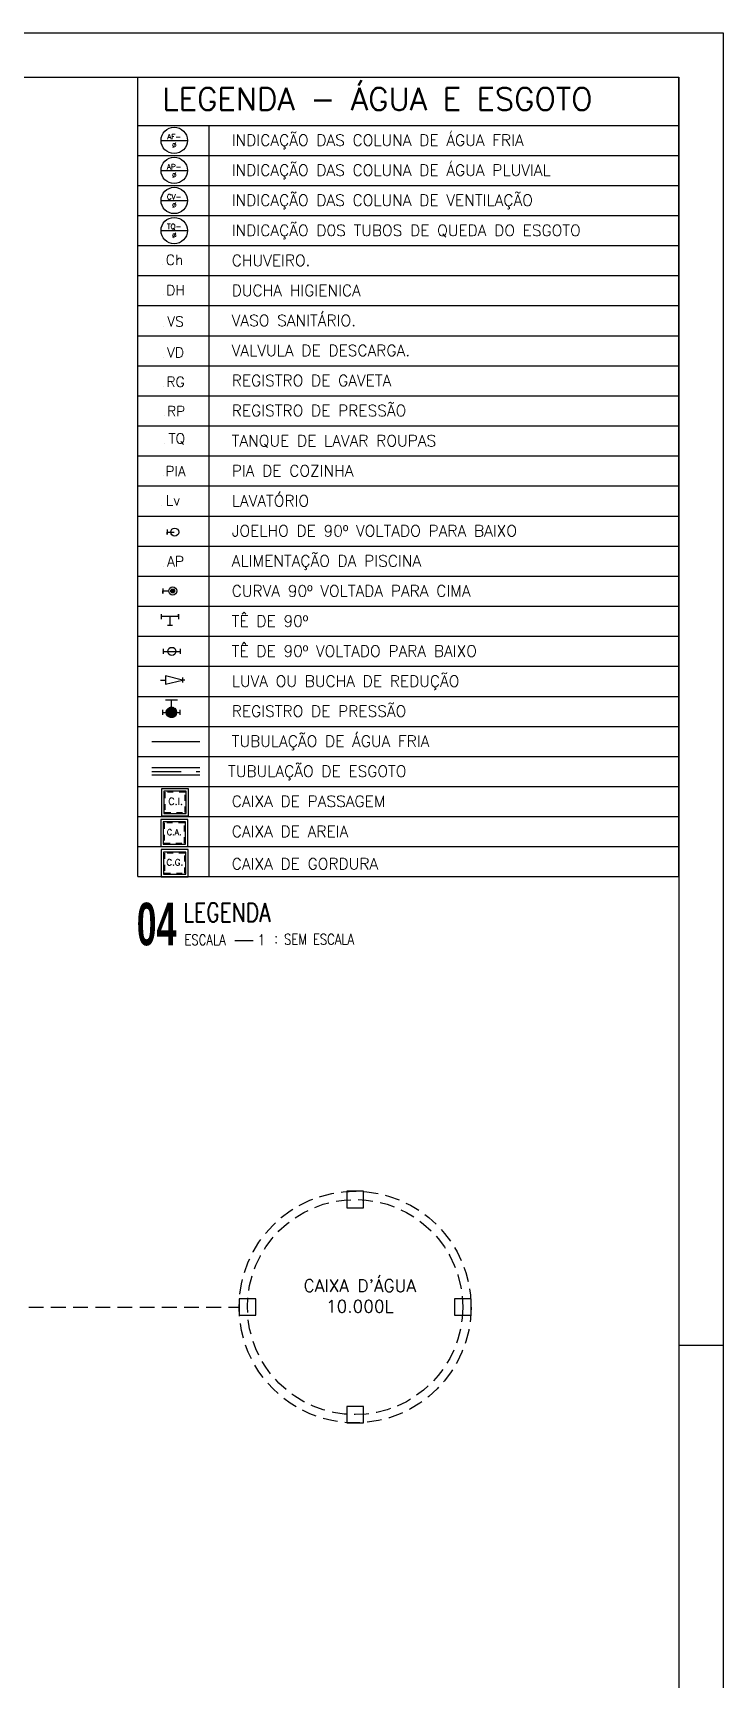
# Model space of a CAD drawing. Header units: millimetres. Extents: x 1111 to 1959, y -391 to -319.
# Drawn here: x 1727.94 to 1739.6, y -374.33 to -346.49 of the extents above; entities that cross this region are included whole.
import ezdxf
from ezdxf.enums import TextEntityAlignment as Align

# ---------------------------------------------------------------- set-up
doc = ezdxf.new("R2010")
doc.units = ezdxf.units.MM
doc.linetypes.add('HIDDEN', pattern=[0.375, 0.25, -0.125])
doc.linetypes.add('HIDDENX2', pattern=[0.75, 0.5, -0.25])
for name, color, linetype in [('ARQ-ESTRUTURA', 6, 'Continuous'), ('ARQ-PROJ-01', 1, 'HIDDEN'), ('ARQ-TEXTO3', 3, 'Continuous'), ('CERCAD-1', 1, 'Continuous'), ('CERCAD-2', 7, 'Continuous'), ('Eixo', 4, 'HIDDENX2'), ('HIDROGRAFIA', 4, 'Continuous'), ("PRANCHA - PROJETU'S", 7, 'Continuous'), ('TUBOS_AG_FRIA', 2, 'Continuous'), ('TUBULAÇÃO_ESGOTO', 5, 'Continuous'), ('TUBULAÇÃO_HIDRÁULICA', 5, 'Continuous'), ('TXT_0', 7, 'Continuous'), ('TXT_1', 2, 'Continuous'), ('TXT_2', 2, 'Continuous')]:
    doc.layers.add(name, color=color, linetype=linetype)
doc.styles.add('ADITIVOCAD', font='ROMANS.shx')
doc.styles.add('R80', font='simplex.shx', dxfattribs={"height": 12})
doc.styles.add('REG140', font='romans.shx', dxfattribs={"width": 0.8, "height": 0.35})
doc.styles.add('REG80', font='romans.shx', dxfattribs={"width": 0.8, "height": 0.2})
doc.styles.add('ROMANS', font='romans')
doc.styles.add('SANSSERIF2', font='sanssb__.ttf', dxfattribs={"width": 0.8})

# ---------------------------------------------------------------- blocks, each defined once
blk = doc.blocks.new('CRBODADOSÇ')
at = {"layer": "PRANCHA - PROJETU'S", "color": 3}
blk.add_line((164.825, 196.917), (165.288, 196.917), dxfattribs=at)
at = {"layer": "PRANCHA - PROJETU'S", "color": 3, "style": 'REG80', "width": 0.8}
for s, p in [('ESCALA', (163.548, 196.799)), ('1', (165.407, 196.799)), (':', (165.829, 196.842))]:
    blk.add_text(s, height=0.27, dxfattribs=at).set_placement(p)
at = {"layer": "PRANCHA - PROJETU'S", "color": 2, "style": 'REG140', "width": 0.8}
for tag, p in [('PROJETO', (163.521, 198.067)), ('DESENHO', (163.516, 197.395))]:
    blk.add_attdef(tag, p, '', height=0.472, dxfattribs=at)
at = {"layer": "PRANCHA - PROJETU'S", "style": 'SANSSERIF2', "width": 0.6}
blk.add_attdef('00', text='', height=1.08, dxfattribs=at).set_placement((162.84, 196.795), align=Align.CENTER)
at = {"layer": "PRANCHA - PROJETU'S", "color": 3, "style": 'REG80', "width": 0.8}
blk.add_attdef('ESCALA', (166.075, 196.813), '', height=0.27, dxfattribs=at)
blk = doc.blocks.new('Adh_Afn')
blk.add_line((-0.25, 0), (0.25, 0))
blk.add_circle((0, 0), 0.25)
at = {"flags": 8}
for tag, p in [('$AF', (0, 0.07)), ('$DIAM', (0, -0.091))]:
    blk.add_attdef(tag, text='', height=0.1, dxfattribs=at).set_placement(p, align=Align.MIDDLE)
blk = doc.blocks.new('ADH_HIUTILIZ1')
blk.add_line((0.12, 0), (0.12, 0))
at = {"flags": 8}
blk.add_attdef('$N', text='', height=0.09, dxfattribs=at).set_placement((0.226, 0.042), align=Align.MIDDLE)
blk = doc.blocks.new('Adh_cx_j90b')
blk.add_lwpolyline([(-0.068, 0.022), (-0.068, -0.022), (-0.068, 0), (-0.006, 0)])
blk.add_circle((0, 0), 0.0359)
blk = doc.blocks.new('Adh_cx_c90c')
h = blk.add_hatch()
h.set_pattern_fill('_U', color=256, scale=0.002, angle=45, style=0, double=1, pattern_type=0)
h.set_pattern_definition([(45, (-6.0733674, -5.0413484), (-0.00141421356, 0.00141421356), []), (135, (-6.0733674, -5.0413484), (-0.00141421356, -0.00141421356), [])])
h.paths.add_polyline_path([(-0.017, 0, 1), (0.017, 0, 1)])
blk.add_lwpolyline([(-0.088, 0.022), (-0.088, -0.023), (-0.088, 0), (-0.036, 0)])
for radius in [0.0359, 0.017]:
    blk.add_circle((0, 0), radius)
blk = doc.blocks.new('Adh_cx_te90')
for p, q in [((-0.075, -0.0225), (-0.075, 0.0225)), ((0.075, 0), (-0.075, 0)), ((0, -0.075), (0, 0)), ((0.075, 0), (0.075, 0.0225)), ((0.075, 0.0225), (0.075, -0.0225)), ((-0.0225, -0.075), (0.0225, -0.075))]:
    blk.add_line(p, q)
blk = doc.blocks.new('Adh_cx_te90b')
for p, q in [((-0.078, 0.0225), (-0.078, -0.0225)), ((-0.078, 0), (0.078, 0)), ((0.078, -0.0225), (0.078, 0.0225))]:
    blk.add_line(p, q)
blk.add_circle((0, 0), 0.0359)
blk = doc.blocks.new('Adh_cx_lvr')
for p, q in [((0, 0), (-0.15, 0.0375)), ((-0.15, 0.0375), (-0.15, -0.0375)), ((-0.15, -0.0375), (0, 0)), ((0, 0.0225), (0, -0.0225)), ((-0.195, 0), (-0.15, 0)), ((0.0225, 0), (0, 0))]:
    blk.add_line(p, q)
blk = doc.blocks.new('Adh_acs_rg')
h = blk.add_hatch()
h.set_pattern_fill('_U', color=256, scale=0.002, angle=45, style=0, double=1)
h.set_pattern_definition([(45, (-7.4131718, -5.1711377), (-0.00141421356, 0.00141421356), []), (135, (-7.4131718, -5.1711377), (-0.00141421356, -0.00141421356), [])])
h.paths.add_polyline_path([(0.046, 0, 1), (-0.046, 0, 1)])
for p, q in [((-0.078, 0.022), (-0.078, -0.022)), ((0.053, 0.108), (-0.053, 0.108)), ((0, 0.046), (0, 0.108)), ((0.078, -0.022), (0.078, 0.022)), ((-0.078, 0), (-0.046, 0)), ((0.046, 0), (0.078, 0))]:
    blk.add_line(p, q)
blk.add_circle((0, 0), 0.046)
blk = doc.blocks.new('Adhs_RefTbl')
at = {"color": 0, "linetype": 'ByBlock', "ltscale": 0.5}
blk.add_line((-0.321, 0), (0.321, 0), dxfattribs=at)
blk = doc.blocks.new('inp_cx')
for p, q in [((40, 40), (-40, 40)), ((-40, 40), (-40, -40)), ((40, -40), (40, 40)), ((-40, -40), (40, -40))]:
    blk.add_line(p, q)
at = {"color": 1, "linetype": 'Continuous', "ltscale": 0.5}
for p, q in [((33, 33), (-33, 33)), ((-33, 33), (-33, -33)), ((33, -33), (33, 33)), ((-33, -33), (33, -33))]:
    blk.add_line(p, q, dxfattribs=at)
at = {"color": 1, "linetype": 'HIDDEN', "ltscale": 0.5}
for p, q in [((30, 30), (-30, 30)), ((-30, 30), (-30, -30)), ((30, -30), (30, 30)), ((-30, -30), (30, -30))]:
    blk.add_line(p, q, dxfattribs=at)
at = {"style": 'R80'}
blk.add_text('C.I.', height=20.59, dxfattribs=at).set_placement((-19.6, -7.5))
blk = doc.blocks.new('_cxgordu')
for p, q in [((40, 40), (-40, 40)), ((-40, 40), (-40, -40)), ((40, -40), (40, 40)), ((-40, -40), (40, -40))]:
    blk.add_line(p, q)
at = {"color": 1, "linetype": 'Continuous', "ltscale": 0.5}
for p, q in [((33, 33), (-33, 33)), ((-33, 33), (-33, -33)), ((33, -33), (33, 33)), ((-33, -33), (33, -33))]:
    blk.add_line(p, q, dxfattribs=at)
at = {"color": 1, "linetype": 'HIDDEN', "ltscale": 0.5}
for p, q in [((30, 30), (-30, 30)), ((-30, 30), (-30, -30)), ((30, -30), (30, 30)), ((-30, -30), (30, -30))]:
    blk.add_line(p, q, dxfattribs=at)
at = {"style": 'R80'}
blk.add_text('C.G.', height=18.48, dxfattribs=at).set_placement((-24.3, -6.9))
blk = doc.blocks.new('_cxareia')
for p, q in [((40, 40), (-40, 40)), ((-40, 40), (-40, -40)), ((40, -40), (40, 40)), ((-40, -40), (40, -40))]:
    blk.add_line(p, q)
at = {"color": 1, "linetype": 'Continuous', "ltscale": 0.5}
for p, q in [((33, 33), (-33, 33)), ((-33, 33), (-33, -33)), ((33, -33), (33, 33)), ((-33, -33), (33, -33))]:
    blk.add_line(p, q, dxfattribs=at)
at = {"color": 1, "linetype": 'HIDDEN', "ltscale": 0.5}
for p, q in [((30, 30), (-30, 30)), ((-30, 30), (-30, -30)), ((30, -30), (30, 30)), ((-30, -30), (30, -30))]:
    blk.add_line(p, q, dxfattribs=at)
at = {"style": 'R80'}
blk.add_text('C.A.', height=17.28, dxfattribs=at).set_placement((-22, -6.1))

msp = doc.modelspace()

# ---------------------------------------------------------------- linework, layer by layer
at = {"layer": 'ARQ-ESTRUTURA'}
for points in [[(1733.244, -366.362), (1733.524, -366.362), (1733.524, -366.082), (1733.244, -366.082)], [(1731.424, -368.182), (1731.704, -368.182), (1731.704, -367.902), (1731.424, -367.902)], [(1735.064, -368.182), (1735.344, -368.182), (1735.344, -367.902), (1735.064, -367.902)], [(1733.244, -370.002), (1733.524, -370.002), (1733.524, -369.722), (1733.244, -369.722)]]:
    msp.add_lwpolyline(points, close=True, dxfattribs=at)
at = {"layer": 'ARQ-PROJ-01'}
for radius in [1.96, 1.82]:
    msp.add_circle((1733.384, -368.042), radius, dxfattribs=at)
at = {"layer": 'CERCAD-1'}
msp.add_lwpolyline([(1738.853, -390.141), (1675.853, -390.141), (1675.853, -347.241), (1738.853, -347.241)], close=True, dxfattribs=at)
at = {"layer": 'CERCAD-2'}
for p, q in [((1675.103, -346.491), (1739.603, -346.491)), ((1739.603, -346.491), (1739.603, -390.891)), ((1739.603, -368.691), (1738.853, -368.691))]:
    msp.add_line(p, q, dxfattribs=at)
at = {"layer": 'Eixo'}
msp.add_line((1729.946, -358.983), (1730.762, -358.984), dxfattribs=at)
at = {"layer": 'TUBOS_AG_FRIA', "linetype": 'HIDDEN'}
msp.add_line((1721.869, -368.042), (1731.424, -368.042), dxfattribs=at)
at = {"layer": 'TUBULAÇÃO_ESGOTO'}
for p, q in [((1730.762, -358.92), (1729.946, -358.919)), ((1730.762, -359.047), (1729.946, -359.047))]:
    msp.add_line(p, q, dxfattribs=at)
at = {"layer": 'TXT_1'}
for p, q in [((1729.711, -360.762), (1729.711, -347.241)), ((1729.711, -347.241), (1738.853, -347.241)), ((1729.711, -360.762), (1729.711, -347.241)), ((1738.853, -360.762), (1738.853, -347.241)), ((1729.711, -348.055), (1738.853, -348.055)), ((1730.918, -360.762), (1730.918, -348.055)), ((1729.711, -348.563), (1738.853, -348.563)), ((1729.711, -349.071), (1738.853, -349.071)), ((1729.711, -349.579), (1738.853, -349.579)), ((1729.711, -350.088), (1738.853, -350.088)), ((1729.711, -350.596), (1738.853, -350.596)), ((1729.711, -351.104), (1738.853, -351.104)), ((1729.711, -351.613), (1738.853, -351.613)), ((1729.711, -352.121), (1738.853, -352.121)), ((1729.711, -352.629), (1738.853, -352.629)), ((1729.711, -353.138), (1738.853, -353.138)), ((1729.711, -353.646), (1738.853, -353.646)), ((1729.711, -354.154), (1738.853, -354.154)), ((1729.711, -354.663), (1738.853, -354.663)), ((1729.711, -355.171), (1738.853, -355.171)), ((1729.711, -355.679), (1738.853, -355.679)), ((1729.711, -355.679), (1738.853, -355.679)), ((1729.711, -356.188), (1738.853, -356.188)), ((1729.711, -356.696), (1738.853, -356.696)), ((1729.711, -357.204), (1738.853, -357.204)), ((1729.711, -357.713), (1738.853, -357.713)), ((1729.711, -358.221), (1738.853, -358.221)), ((1729.711, -358.221), (1738.853, -358.221)), ((1729.711, -358.729), (1738.853, -358.729)), ((1729.711, -359.237), (1738.853, -359.237)), ((1729.711, -359.746), (1738.853, -359.746)), ((1729.711, -360.254), (1738.853, -360.254)), ((1729.711, -360.762), (1738.853, -360.762))]:
    msp.add_line(p, q, dxfattribs=at)

# ---------------------------------------------------------------- block references
at = {"layer": 'HIDROGRAFIA', "xscale": 0.005718545373375999, "yscale": 0.005718545373375999, "zscale": 0.005718545373375999}
for name, p in [('inp_cx', (1730.339, -359.506)), ('_cxareia', (1730.328, -360.025)), ('_cxgordu', (1730.335, -360.534))]:
    msp.add_blockref(name, p, dxfattribs=at)
at = {"layer": "PRANCHA - PROJETU'S", "xscale": 0.6662040000000001, "yscale": 0.6662040000000001, "zscale": 0.6662040000000001}
msp.add_blockref('CRBODADOSÇ', (1621.544, -493.029), dxfattribs=at).add_auto_attribs({'ESCALA': 'SEM ESCALA', 'DESENHO': 'LEGENDA', '00': '04'})
at = {"layer": 'TUBULAÇÃO_HIDRÁULICA', "xscale": 1.270787860619742, "yscale": 1.270787860619742, "zscale": 1.270787860619742}
msp.add_blockref('Adhs_RefTbl', (1730.354, -358.475), dxfattribs=at)
at = {"layer": 'TXT_1'}
ref = msp.add_blockref('Adh_Afn', (1730.327, -348.309), dxfattribs=dict(at, xscale=0.8895515024335885, yscale=0.8895515024335885, zscale=0.8895515024335885))
ref.add_attrib('$AF', 'AF-', dxfattribs={"layer": '0', "height": 0.089, "style": 'ADITIVOCAD', "flags": 8}).set_placement((1730.327, -348.246), align=Align.MIDDLE)
ref.add_attrib('$DIAM', '%%C', dxfattribs={"layer": '0', "height": 0.089, "style": 'ADITIVOCAD', "flags": 8}).set_placement((1730.327, -348.39), align=Align.MIDDLE)
ref = msp.add_blockref('Adh_Afn', (1730.327, -348.817), dxfattribs=dict(at, xscale=0.8895515024335885, yscale=0.8895515024335885, zscale=0.8895515024335885))
ref.add_attrib('$AF', 'AP-', dxfattribs={"layer": '0', "height": 0.089, "style": 'ADITIVOCAD', "flags": 8}).set_placement((1730.327, -348.755), align=Align.MIDDLE)
ref.add_attrib('$DIAM', '%%C', dxfattribs={"layer": '0', "height": 0.089, "style": 'ADITIVOCAD', "flags": 8}).set_placement((1730.327, -348.898), align=Align.MIDDLE)
ref = msp.add_blockref('Adh_Afn', (1730.327, -349.325), dxfattribs=dict(at, xscale=0.8895515024335885, yscale=0.8895515024335885, zscale=0.8895515024335885))
ref.add_attrib('$AF', 'CV-', dxfattribs={"layer": '0', "height": 0.089, "style": 'ADITIVOCAD', "flags": 8}).set_placement((1730.327, -349.263), align=Align.MIDDLE)
ref.add_attrib('$DIAM', '%%C', dxfattribs={"layer": '0', "height": 0.089, "style": 'ADITIVOCAD', "flags": 8}).set_placement((1730.327, -349.406), align=Align.MIDDLE)
ref = msp.add_blockref('Adh_Afn', (1730.327, -349.834), dxfattribs=dict(at, xscale=0.8895515024335885, yscale=0.8895515024335885, zscale=0.8895515024335885))
ref.add_attrib('$AF', 'TQ-', dxfattribs={"layer": '0', "height": 0.089, "style": 'ADITIVOCAD', "flags": 8}).set_placement((1730.327, -349.771), align=Align.MIDDLE)
ref.add_attrib('$DIAM', '%%C', dxfattribs={"layer": '0', "height": 0.089, "style": 'ADITIVOCAD', "flags": 8}).set_placement((1730.327, -349.915), align=Align.MIDDLE)
ref = msp.add_blockref('ADH_HIUTILIZ1', (1729.901, -350.41), dxfattribs=dict(at, xscale=1.906181790929613, yscale=1.906181790929613, zscale=1.906181790929613))
ref.add_attrib('$N', 'Ch', dxfattribs={"layer": '0', "height": 0.1716, "style": 'ADITIVOCAD', "flags": 8}).set_placement((1730.332, -350.33), align=Align.MIDDLE)
ref = msp.add_blockref('ADH_HIUTILIZ1', (1729.918, -350.922), dxfattribs=dict(at, xscale=1.906181790929613, yscale=1.906181790929613, zscale=1.906181790929613))
ref.add_attrib('$N', 'DH', dxfattribs={"layer": '0', "height": 0.1716, "style": 'ADITIVOCAD', "flags": 8}).set_placement((1730.349, -350.842), align=Align.MIDDLE)
ref = msp.add_blockref('ADH_HIUTILIZ1', (1729.918, -351.452), dxfattribs=dict(at, xscale=1.906181790929613, yscale=1.906181790929613, zscale=1.906181790929613))
ref.add_attrib('$N', 'VS', dxfattribs={"layer": '0', "height": 0.1716, "style": 'ADITIVOCAD', "flags": 8}).set_placement((1730.349, -351.372), align=Align.MIDDLE)
ref = msp.add_blockref('ADH_HIUTILIZ1', (1729.918, -351.976), dxfattribs=dict(at, xscale=1.906181790929613, yscale=1.906181790929613, zscale=1.906181790929613))
ref.add_attrib('$N', 'VD', dxfattribs={"layer": '0', "height": 0.1716, "style": 'ADITIVOCAD', "flags": 8}).set_placement((1730.349, -351.895), align=Align.MIDDLE)
ref = msp.add_blockref('ADH_HIUTILIZ1', (1729.918, -352.473), dxfattribs=dict(at, xscale=1.906181790929613, yscale=1.906181790929613, zscale=1.906181790929613))
ref.add_attrib('$N', 'RG', dxfattribs={"layer": '0', "height": 0.1716, "style": 'ADITIVOCAD', "flags": 8}).set_placement((1730.349, -352.393), align=Align.MIDDLE)
ref = msp.add_blockref('ADH_HIUTILIZ1', (1729.928, -352.969), dxfattribs=dict(at, xscale=1.906181790929613, yscale=1.906181790929613, zscale=1.906181790929613))
ref.add_attrib('$N', 'RP', dxfattribs={"layer": '0', "height": 0.1716, "style": 'ADITIVOCAD', "flags": 8}).set_placement((1730.359, -352.888), align=Align.MIDDLE)
ref = msp.add_blockref('ADH_HIUTILIZ1', (1729.94, -353.44), dxfattribs=dict(at, xscale=1.906181790929613, yscale=1.906181790929613, zscale=1.906181790929613))
ref.add_attrib('$N', 'TQ', dxfattribs={"layer": '0', "height": 0.1716, "style": 'ADITIVOCAD', "flags": 8}).set_placement((1730.371, -353.359), align=Align.MIDDLE)
ref = msp.add_blockref('ADH_HIUTILIZ1', (1729.918, -353.985), dxfattribs=dict(at, xscale=1.906181790929613, yscale=1.906181790929613, zscale=1.906181790929613))
ref.add_attrib('$N', 'PIA', dxfattribs={"layer": '0', "height": 0.1716, "style": 'ADITIVOCAD', "flags": 8}).set_placement((1730.349, -353.905), align=Align.MIDDLE)
ref = msp.add_blockref('ADH_HIUTILIZ1', (1729.875, -354.476), dxfattribs=dict(at, xscale=1.906181790929613, yscale=1.906181790929613, zscale=1.906181790929613))
ref.add_attrib('$N', 'Lv', dxfattribs={"layer": '0', "height": 0.1716, "style": 'ADITIVOCAD', "flags": 8}).set_placement((1730.306, -354.396), align=Align.MIDDLE)
at = {"layer": 'TXT_1', "xscale": 1.906181790929613, "yscale": 1.906181790929613, "zscale": 1.906181790929613}
for name, p in [('Adh_cx_j90b', (1730.336, -354.935)), ('Adh_cx_c90c', (1730.302, -355.93)), ('Adh_cx_te90', (1730.257, -356.364)), ('Adh_cx_te90b', (1730.287, -356.952)), ('Adh_cx_lvr', (1730.466, -357.436)), ('Adh_acs_rg', (1730.28, -357.983))]:
    msp.add_blockref(name, p, dxfattribs=at)
at = {"layer": 'TXT_1'}
ref = msp.add_blockref('ADH_HIUTILIZ1', (1729.918, -355.51), dxfattribs=dict(at, xscale=1.906181790929613, yscale=1.906181790929613, zscale=1.906181790929613))
ref.add_attrib('$N', 'AP', dxfattribs={"layer": '0', "height": 0.1716, "style": 'ADITIVOCAD', "flags": 8}).set_placement((1730.349, -355.43), align=Align.MIDDLE)

# ---------------------------------------------------------------- texts
at = {"layer": 'ARQ-TEXTO3', "insert": (1733.463, -367.855), "char_height": 0.21, "width": 2.72266, "attachment_point": 5, "style": 'ROMANS'}
msp.add_mtext("CAIXA D'ÁGUA\\P10.000L", dxfattribs=at)
at = {"layer": 'TXT_0', "style": 'ADITIVOCAD'}
for s, height, p in [('INDICAÇÃO DAS COLUNA DE ÁGUA FRIA', 0.19062, (1731.299, -348.401)), ('INDICAÇÃO DAS COLUNA DE ÁGUA PLUVIAL', 0.19062, (1731.299, -348.909)), ('INDICAÇÃO DAS COLUNA DE VENTILAÇÃO', 0.19062, (1731.299, -349.417)), ('INDICAÇÃO D0S TUBOS DE QUEDA DO ESGOTO', 0.19062, (1731.299, -349.926)), ('CHUVEIRO.', 0.1906, (1731.299, -350.434)), ('DUCHA HIGIENICA', 0.19062, (1731.299, -350.942)), ('VASO SANITÁRIO.', 0.19062, (1731.299, -351.45)), ('VALVULA DE DESCARGA.', 0.19062, (1731.299, -351.959)), ('REGISTRO DE GAVETA', 0.19062, (1731.299, -352.467)), ('REGISTRO DE PRESSÃO', 0.19062, (1731.299, -352.975)), ('TANQUE DE LAVAR ROUPAS', 0.19062, (1731.299, -353.484)), ('PIA DE COZINHA', 0.19062, (1731.299, -353.992)), ('LAVATÓRIO', 0.1906, (1731.299, -354.5)), ('JOELHO DE 90º VOLTADO PARA BAIXO', 0.19062, (1731.299, -355.009)), ('ALIMENTAÇÃO DA PISCINA', 0.19062, (1731.299, -355.517)), ('CURVA 90º VOLTADA PARA CIMA', 0.19062, (1731.299, -356.025)), ('TÊ DE 90º', 0.1906, (1731.299, -356.534)), ('TÊ DE 90º VOLTADO PARA BAIXO', 0.19062, (1731.299, -357.042)), ('LUVA OU BUCHA DE REDUÇÃO', 0.19062, (1731.299, -357.55)), ('REGISTRO DE PRESSÃO', 0.19062, (1731.299, -358.059)), ('TUBULAÇÃO DE ÁGUA FRIA', 0.19062, (1731.299, -358.567)), ('TUBULAÇÃO DE ESGOTO', 0.19062, (1731.237, -359.075)), ('CAIXA DE PASSAGEM', 0.19062, (1731.299, -359.583)), ('CAIXA DE AREIA', 0.19062, (1731.299, -360.092)), ('CAIXA DE GORDURA', 0.19062, (1731.299, -360.64))]:
    msp.add_text(s, height=height, dxfattribs=at).set_placement(p)
at = {"layer": 'TXT_2', "style": 'ADITIVOCAD'}
msp.add_text('LEGENDA - ÁGUA E ESGOTO', height=0.38124, dxfattribs=at).set_placement((1730.126, -347.8))

doc.saveas('drawing.dxf')
